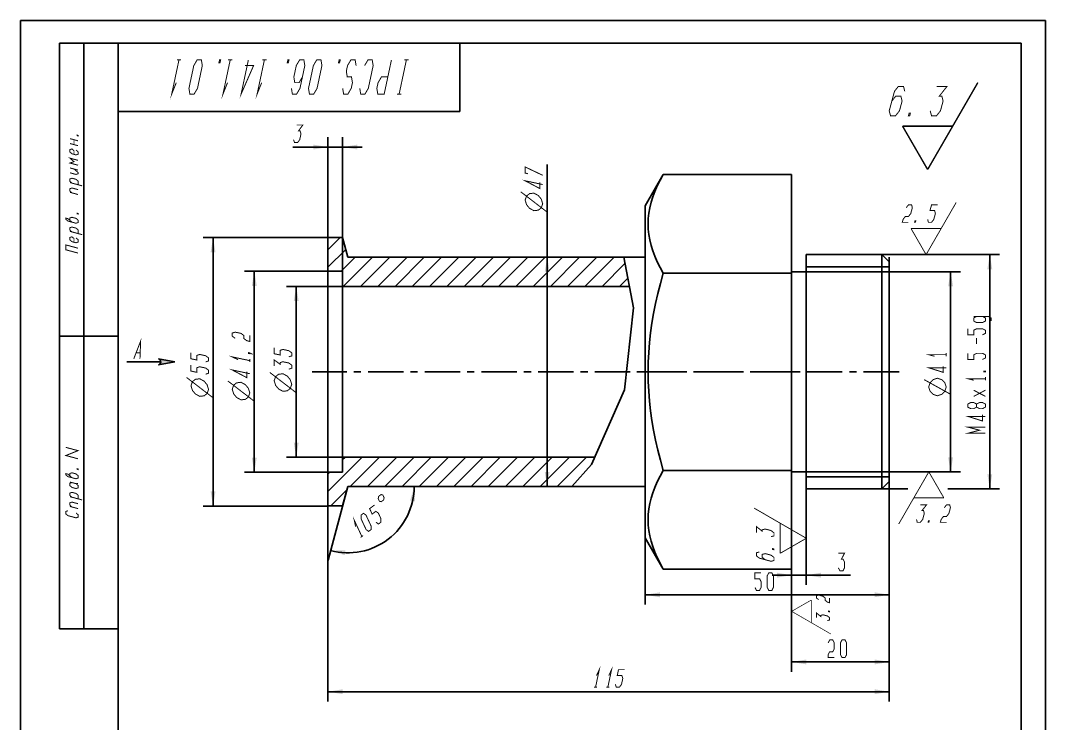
# Model space of a CAD drawing. Header units: millimetres. Extents: x 0 to 210, y 0 to 297.
# Drawn here: x 0 to 210, y 153 to 297 of the extents above; entities that cross this region are included whole.
import ezdxf

# ---------------------------------------------------------------- set-up
doc = ezdxf.new("R2010")
doc.units = ezdxf.units.MM
doc.header["$LTSCALE"] = 19.36
doc.linetypes.add('CENTER', pattern=[0.6, 0.375, -0.075, 0.075, -0.075])
doc.layers.get('0').update_dxf_attribs({"linetype": 'CONTINUOUS'})
for name, color, linetype in [('ALL_AXIS', 7, 'CONTINUOUS'), ('ALL_CHAMFER', 7, 'CONTINUOUS'), ('ALL_DIMENSIONS', 7, 'CONTINUOUS'), ('ALL_SURF_FIN', 7, 'CONTINUOUS'), ('DEFAULT_1', 7, 'CENTER')]:
    doc.layers.add(name, color=color, linetype=linetype)
doc.styles.get("Standard").update_dxf_attribs({"font": 'txt', "width": 0.7})
doc.dimstyles.new('DIMSTYLE_1', dxfattribs={"dimtxt": 3.6, "dimasz": 3, "dimexe": 0.18, "dimexo": 0.0625, "dimgap": 0.09, "dimtad": 1, "dimdsep": 46, "dimtxsty": 'STANDARD', "dimblk": '_FILLED', "dimblk1": '_FILLED', "dimblk2": '_FILLED', "dimcen": 0.09, "dimadec": 0, "dimazin": 0, "dimtp": 0.3, "dimtm": 0.3, "dimtfac": 1, "dimtofl": 0, "dimtmove": 0, "dimatfit": 3, "dimldrblk": '_FILLED', "dimfxl": 1, "dimtolj": 1, "dimarcsym": 0})
doc.dimstyles.new('DIMSTYLE_2', dxfattribs={"dimtxt": 3.6, "dimasz": 3, "dimexe": 0.18, "dimexo": 0.0625, "dimgap": 0.09, "dimtad": 1, "dimdec": 1, "dimdsep": 46, "dimtxsty": 'STANDARD', "dimblk": '_FILLED', "dimblk1": '_FILLED', "dimblk2": '_FILLED', "dimcen": 0.09, "dimadec": 0, "dimazin": 0, "dimtp": 0.5, "dimtm": 0.5, "dimtfac": 1, "dimtdec": 1, "dimtofl": 0, "dimtmove": 0, "dimatfit": 3, "dimldrblk": '_FILLED', "dimfxl": 1, "dimtolj": 1, "dimarcsym": 0})
doc.dimstyles.new('DIMSTYLE_3', dxfattribs={"dimtxt": 3.6, "dimasz": 3, "dimexe": 0.18, "dimexo": 0.0625, "dimgap": 0.09, "dimtad": 1, "dimdsep": 46, "dimtxsty": 'STANDARD', "dimblk": '_FILLED', "dimblk1": '_FILLED', "dimblk2": '_FILLED', "dimcen": 0.09, "dimadec": 0, "dimazin": 0, "dimtp": 0.1, "dimtm": 0.1, "dimtfac": 1, "dimtofl": 0, "dimtmove": 0, "dimatfit": 3, "dimldrblk": '_FILLED', "dimfxl": 1, "dimtolj": 1, "dimarcsym": 0})
doc.dimstyles.new('DIMSTYLE_4', dxfattribs={"dimtxt": 3.6, "dimasz": 3, "dimexe": 0.18, "dimexo": 0.0625, "dimgap": 0.09, "dimtad": 1, "dimdec": 5, "dimdsep": 46, "dimtxsty": 'STANDARD', "dimblk": '_FILLED', "dimblk1": '_FILLED', "dimblk2": '_FILLED', "dimcen": 0.09, "dimadec": 0, "dimazin": 0, "dimtp": 0.3, "dimtm": 0.3, "dimtfac": 1, "dimtdec": 5, "dimtofl": 0, "dimtmove": 0, "dimatfit": 3, "dimldrblk": '_FILLED', "dimfxl": 1, "dimtolj": 1, "dimarcsym": 0})
doc.dimstyles.new('DIMSTYLE_6', dxfattribs={"dimtxt": 3.6, "dimasz": 3, "dimexe": 0.18, "dimexo": 0.0625, "dimgap": 0.09, "dimtad": 1, "dimdec": 5, "dimdsep": 46, "dimtxsty": 'STANDARD', "dimblk": '_FILLED', "dimblk1": '_FILLED', "dimblk2": '_FILLED', "dimcen": 0.09, "dimadec": 0, "dimazin": 0, "dimtp": 0.2, "dimtm": 0.2, "dimtfac": 1, "dimtdec": 5, "dimtofl": 0, "dimtmove": 0, "dimatfit": 3, "dimldrblk": '_FILLED', "dimfxl": 1, "dimtolj": 1, "dimarcsym": 0})

# ---------------------------------------------------------------- blocks, each defined once
blk = doc.blocks.new('_FILLED')
at = {"color": 0, "linetype": 'BYBLOCK'}
blk.add_solid([(0, 0), (-1, 0.167), (-1, -0.167)], dxfattribs=at)
blk = doc.blocks.new('*D0')
at = {"color": 2, "linetype": 'CONTINUOUS'}
for p, q in [((83.56, 242.53), (54.49, 242.53)), ((56.49, 242.53), (56.49, 225.03)), ((56.49, 207.53), (56.49, 225.03)), ((83.17, 207.53), (54.49, 207.53))]:
    blk.add_line(p, q, dxfattribs=at)
at = {"color": 2, "linetype": 'CONTINUOUS', "xscale": 3, "yscale": 3, "zscale": 3}
for p, rotation in [((56.49, 242.53), 90), ((56.49, 207.53), 270)]:
    blk.add_blockref('_FILLED', p, dxfattribs=dict(at, rotation=rotation))
blk = doc.blocks.new('*D1')
at = {"color": 2, "linetype": 'CONTINUOUS'}
for p, q in [((107.91, 225.03), (107.91, 267.49)), ((120.36, 248.53), (105.91, 248.53)), ((107.91, 248.53), (107.91, 225.03)), ((107.91, 201.53), (107.91, 225.03)), ((120.96, 201.53), (105.91, 201.53))]:
    blk.add_line(p, q, dxfattribs=at)
at = {"color": 2, "linetype": 'CONTINUOUS', "xscale": 3, "yscale": 3, "zscale": 3}
for p, rotation in [((107.91, 248.53), 90), ((107.91, 201.53), 270)]:
    blk.add_blockref('_FILLED', p, dxfattribs=dict(at, rotation=rotation))
blk = doc.blocks.new('*D2')
at = {"color": 2, "linetype": 'CONTINUOUS'}
for p, q in [((62.99, 204.43), (62.99, 157.48)), ((177.99, 205.25), (177.99, 157.48)), ((62.99, 159.48), (120.49, 159.48)), ((177.99, 159.48), (120.49, 159.48))]:
    blk.add_line(p, q, dxfattribs=at)
at = {"color": 2, "linetype": 'CONTINUOUS', "xscale": 3, "yscale": 3, "zscale": 3, "rotation": 180}
blk.add_blockref('_FILLED', (62.99, 159.48), dxfattribs=at)
at = {"color": 2, "linetype": 'CONTINUOUS', "xscale": 3, "yscale": 3, "zscale": 3}
blk.add_blockref('_FILLED', (177.99, 159.48), dxfattribs=at)
blk = doc.blocks.new('*D3')
at = {"color": 2, "linetype": 'CONTINUOUS'}
for p, q in [((62.99, 245.63), (45.9, 245.63)), ((47.9, 245.63), (47.9, 225.03)), ((47.9, 204.43), (47.9, 225.03)), ((62.99, 204.43), (45.9, 204.43))]:
    blk.add_line(p, q, dxfattribs=at)
at = {"color": 2, "linetype": 'CONTINUOUS', "xscale": 3, "yscale": 3, "zscale": 3}
for p, rotation in [((47.9, 245.63), 90), ((47.9, 204.43), 270)]:
    blk.add_blockref('_FILLED', p, dxfattribs=dict(at, rotation=rotation))
blk = doc.blocks.new('*D4')
at = {"color": 2, "linetype": 'CONTINUOUS'}
for p, q in [((62.99, 252.53), (37.45, 252.53)), ((39.45, 252.53), (39.45, 225.03)), ((39.45, 197.53), (39.45, 225.03)), ((62.99, 197.53), (37.45, 197.53))]:
    blk.add_line(p, q, dxfattribs=at)
at = {"color": 2, "linetype": 'CONTINUOUS', "xscale": 3, "yscale": 3, "zscale": 3}
for p, rotation in [((39.45, 252.53), 90), ((39.45, 197.53), 270)]:
    blk.add_blockref('_FILLED', p, dxfattribs=dict(at, rotation=rotation))
blk = doc.blocks.new('*D5')
at = {"color": 2, "linetype": 'CONTINUOUS'}
for q in [(63.03, 186.46), (82.66, 201.53)]:
    blk.add_line((67.06, 201.53), q, dxfattribs=at)
for start, end in [(307.5, 360), (255, 307.5)]:
    blk.add_arc((67.06, 201.53), 13.6, start, end, dxfattribs=at)
for points in [[(80.83, 198.5), (80.66, 201.53), (79.83, 198.61)], [(66.58, 188.44), (63.54, 188.4), (66.43, 187.45)]]:
    blk.add_solid(points, dxfattribs=at)
blk = doc.blocks.new('*D6')
at = {"color": 2, "linetype": 'CONTINUOUS'}
for p, q in [((62.99, 245.63), (62.99, 273.07)), ((65.99, 245.63), (65.99, 273.07)), ((62.99, 271.07), (55.82, 271.07)), ((55.82, 271.07), (64.49, 271.07)), ((69.99, 271.07), (64.49, 271.07)), ((65.99, 271.07), (69.99, 271.07))]:
    blk.add_line(p, q, dxfattribs=at)
at = {"color": 2, "linetype": 'CONTINUOUS', "xscale": 3, "yscale": 3, "zscale": 3}
blk.add_blockref('_FILLED', (62.99, 271.07), dxfattribs=at)
at = {"color": 2, "linetype": 'CONTINUOUS', "xscale": 3, "yscale": 3, "zscale": 3, "rotation": 180}
blk.add_blockref('_FILLED', (65.99, 271.07), dxfattribs=at)
blk = doc.blocks.new('*D7')
at = {"layer": 'ALL_DIMENSIONS', "color": 2, "linetype": 'CONTINUOUS'}
for p, q in [((127.99, 248.53), (127.99, 177.34)), ((177.99, 248.53), (177.99, 177.34)), ((127.99, 179.34), (152.99, 179.34)), ((177.99, 179.34), (152.99, 179.34))]:
    blk.add_line(p, q, dxfattribs=at)
at = {"layer": 'ALL_DIMENSIONS', "color": 2, "linetype": 'CONTINUOUS', "xscale": 3, "yscale": 3, "zscale": 3, "rotation": 180}
blk.add_blockref('_FILLED', (127.99, 179.34), dxfattribs=at)
at = {"layer": 'ALL_DIMENSIONS', "color": 2, "linetype": 'CONTINUOUS', "xscale": 3, "yscale": 3, "zscale": 3}
blk.add_blockref('_FILLED', (177.99, 179.34), dxfattribs=at)
blk = doc.blocks.new('*D9')
at = {"layer": 'ALL_DIMENSIONS', "color": 2, "linetype": 'CONTINUOUS'}
for p, q in [((177.99, 202.61), (177.99, 163.58)), ((157.99, 185.34), (157.99, 163.58)), ((157.99, 165.58), (167.99, 165.58)), ((177.99, 165.58), (167.99, 165.58))]:
    blk.add_line(p, q, dxfattribs=at)
at = {"layer": 'ALL_DIMENSIONS', "color": 2, "linetype": 'CONTINUOUS', "xscale": 3, "yscale": 3, "zscale": 3, "rotation": 180}
blk.add_blockref('_FILLED', (157.99, 165.58), dxfattribs=at)
at = {"layer": 'ALL_DIMENSIONS', "color": 2, "linetype": 'CONTINUOUS', "xscale": 3, "yscale": 3, "zscale": 3}
blk.add_blockref('_FILLED', (177.99, 165.58), dxfattribs=at)
blk = doc.blocks.new('SF2_BL0', base_point=(162.01, 175.29))
at = {"layer": 'ALL_SURF_FIN', "color": 2, "linetype": 'CONTINUOUS'}
for points, const_width in [([(163.52, 178.33), (163.07, 178.69), (163.07, 179.16), (163.52, 179.28), (164.42, 179.03), (164.87, 178.68), (164.87, 178.2), (165.32, 177.84), (165.77, 177.72), (165.77, 178.67)], 0.2), ([(162.01, 178.26), (157.99, 175.95)], 0.135), ([(162.01, 178.26), (162.01, 173.63)], 0.135), ([(157.99, 175.95), (162.01, 173.63)], 0.135), ([(163.07, 174.66), (163.07, 175.61), (163.97, 174.89), (163.97, 175.13), (164.42, 175.24), (165.32, 175), (165.77, 174.64), (165.77, 174.17), (165.32, 174.05)], 0.2), ([(165.77, 175.95), (165.77, 175.83), (165.55, 175.89), (165.55, 176.01), (165.77, 175.95)], 0.2), ([(162.01, 173.63), (166.03, 171.3)], 0.135)]:
    blk.add_lwpolyline(points, dxfattribs=dict(at, const_width=const_width))
blk = doc.blocks.new('*D10')
at = {"layer": 'ALL_DIMENSIONS', "color": 2, "linetype": 'CONTINUOUS'}
for p, q in [((175.51, 249.03), (200.59, 249.03)), ((198.59, 249.03), (198.59, 225.03)), ((198.59, 201.03), (198.59, 225.03)), ((174.95, 201.03), (181.79, 201.03)), ((189.96, 201.03), (200.59, 201.03))]:
    blk.add_line(p, q, dxfattribs=at)
at = {"layer": 'ALL_DIMENSIONS', "color": 2, "linetype": 'CONTINUOUS', "xscale": 3, "yscale": 3, "zscale": 3}
for p, rotation in [((198.59, 249.03), 90), ((198.59, 201.03), 270)]:
    blk.add_blockref('_FILLED', p, dxfattribs=dict(at, rotation=rotation))
blk = doc.blocks.new('SF0_BL1', base_point=(186.19, 254.38))
at = {"layer": 'ALL_SURF_FIN', "color": 2, "linetype": 'CONTINUOUS'}
for points, const_width in [([(181.46, 258.65), (181.94, 259.25), (182.57, 259.25), (182.72, 258.65), (182.4, 257.45), (181.93, 256.85), (181.3, 256.85), (180.82, 256.25), (180.66, 255.65), (181.92, 255.65)], 0.2), ([(185.86, 256.25), (186.02, 255.65), (186.65, 255.65), (187.12, 256.25), (187.44, 257.45), (187.29, 258.05), (186.34, 258.05), (186.66, 259.25), (187.92, 259.25)], 0.2), ([(188.62, 254.37), (191.71, 259.73)], 0.18), ([(182.46, 254.37), (188.62, 254.37)], 0.18), ([(182.46, 254.37), (185.54, 249.03)], 0.18), ([(183.34, 255.65), (183.18, 255.65), (183.26, 255.95), (183.42, 255.95), (183.34, 255.65)], 0.2), ([(185.54, 249.03), (188.62, 254.37)], 0.18)]:
    blk.add_lwpolyline(points, dxfattribs=dict(at, const_width=const_width))
blk = doc.blocks.new('*D11')
at = {"layer": 'ALL_DIMENSIONS', "color": 2, "linetype": 'CONTINUOUS'}
for p, q in [((160.99, 245.53), (192.56, 245.53)), ((190.56, 245.53), (190.56, 225.03)), ((190.56, 204.53), (190.56, 225.03)), ((160.99, 204.53), (192.56, 204.53))]:
    blk.add_line(p, q, dxfattribs=at)
at = {"layer": 'ALL_DIMENSIONS', "color": 2, "linetype": 'CONTINUOUS', "xscale": 3, "yscale": 3, "zscale": 3}
for p, rotation in [((190.56, 245.53), 90), ((190.56, 204.53), 270)]:
    blk.add_blockref('_FILLED', p, dxfattribs=dict(at, rotation=rotation))
blk = doc.blocks.new('SF1_BL2', base_point=(185.22, 199.19))
at = {"layer": 'ALL_SURF_FIN', "color": 2, "linetype": 'CONTINUOUS'}
for points, const_width in [([(186.1, 204.53), (183.01, 199.19)], 0.18), ([(189.18, 199.19), (186.1, 204.53)], 0.18), ([(183.01, 199.19), (179.92, 193.84)], 0.18), ([(189.18, 199.19), (183.01, 199.19)], 0.18), ([(184.38, 197.79), (185.64, 197.79), (184.69, 196.59), (185.01, 196.59), (185.16, 195.99), (184.84, 194.79), (184.36, 194.19), (183.73, 194.19), (183.58, 194.79)], 0.2), ([(189.26, 197.19), (189.74, 197.79), (190.37, 197.79), (190.52, 197.19), (190.2, 195.99), (189.72, 195.39), (189.09, 195.39), (188.62, 194.79), (188.46, 194.19), (189.72, 194.19)], 0.2), ([(186.1, 194.19), (185.94, 194.19), (186.02, 194.49), (186.18, 194.49), (186.1, 194.19)], 0.2)]:
    blk.add_lwpolyline(points, dxfattribs=dict(at, const_width=const_width))
blk = doc.blocks.new('*D12')
at = {"layer": 'ALL_DIMENSIONS', "color": 2, "linetype": 'CONTINUOUS'}
for p, q in [((157.99, 204.65), (157.99, 181.36)), ((160.99, 201.12), (160.99, 181.36)), ((157.99, 183.36), (153.99, 183.36)), ((153.99, 183.36), (159.49, 183.36)), ((170.08, 183.36), (159.49, 183.36)), ((160.99, 183.36), (170.08, 183.36))]:
    blk.add_line(p, q, dxfattribs=at)
at = {"layer": 'ALL_DIMENSIONS', "color": 2, "linetype": 'CONTINUOUS', "xscale": 3, "yscale": 3, "zscale": 3}
blk.add_blockref('_FILLED', (157.99, 183.36), dxfattribs=at)
at = {"layer": 'ALL_DIMENSIONS', "color": 2, "linetype": 'CONTINUOUS', "xscale": 3, "yscale": 3, "zscale": 3, "rotation": 180}
blk.add_blockref('_FILLED', (160.99, 183.36), dxfattribs=at)
blk = doc.blocks.new('SF3_BL3', base_point=(155.64, 191.65))
at = {"layer": 'ALL_SURF_FIN', "color": 2, "linetype": 'CONTINUOUS'}
for points, const_width in [([(155.65, 194), (150.3, 197.1)], 0.18), ([(150.77, 192.05), (150.77, 193.31), (151.97, 192.36), (151.97, 192.67), (152.57, 192.82), (153.77, 192.5), (154.37, 192.03), (154.37, 191.4), (153.77, 191.24)], 0.2), ([(155.65, 187.84), (155.65, 194)], 0.18), ([(160.99, 190.92), (155.65, 194)], 0.18), ([(155.65, 187.84), (160.99, 190.92)], 0.18), ([(151.37, 188.11), (150.77, 187.95), (150.77, 187.32), (151.37, 186.85), (153.77, 186.2), (154.37, 186.36), (154.37, 186.99), (153.77, 187.46), (152.57, 187.78), (151.97, 187.63), (151.97, 187), (152.57, 186.52)], 0.2), ([(154.37, 188.72), (154.37, 188.56), (154.07, 188.64), (154.07, 188.8), (154.37, 188.72)], 0.2)]:
    blk.add_lwpolyline(points, dxfattribs=dict(at, const_width=const_width))
blk = doc.blocks.new('STRELKA_VIDA_PRAV_BL4', base_point=(26.71, 228.87))
at = {"color": 7, "linetype": 'CONTINUOUS'}
for p, q in [((28.74, 227.06), (21.8, 227.06)), ((31.63, 227.06), (28.25, 227.69)), ((31.63, 227.06), (28.25, 226.43))]:
    blk.add_line(p, q, dxfattribs=at)
at = {"color": 2, "linetype": 'CONTINUOUS', "const_width": 0.2}
for points in [[(23.21, 227.71), (24.61, 231.31), (24.47, 227.71)], [(23.78, 228.91), (24.41, 228.91)]]:
    blk.add_lwpolyline(points, dxfattribs=at)
at = {"color": 7, "linetype": 'CONTINUOUS'}
blk.add_arc((28.09, 227.06), 0.652, 284.0191, 75.9809, dxfattribs=at)
for points in [[(28.25, 227.69), (31.63, 227.06), (28.33, 227.67)], [(31.63, 227.06), (28.25, 226.43), (28.33, 226.45)], [(28.4, 227.63), (28.33, 227.67), (31.63, 227.06)], [(28.4, 226.49), (31.63, 227.06), (28.33, 226.45)], [(28.47, 227.59), (28.4, 227.63), (31.63, 227.06)], [(28.47, 226.53), (31.63, 227.06), (28.4, 226.49)], [(28.53, 227.54), (28.47, 227.59), (31.63, 227.06)], [(28.53, 226.58), (31.63, 227.06), (28.47, 226.53)], [(28.59, 227.48), (28.53, 227.54), (31.63, 227.06)], [(28.59, 226.64), (31.63, 227.06), (28.53, 226.58)], [(28.64, 227.41), (28.59, 227.48), (31.63, 227.06)], [(28.64, 226.71), (31.63, 227.06), (28.59, 226.64)], [(28.68, 227.34), (28.64, 227.41), (31.63, 227.06)], [(28.68, 226.78), (31.63, 227.06), (28.64, 226.71)], [(28.71, 227.26), (28.68, 227.34), (31.63, 227.06)], [(28.71, 226.86), (31.63, 227.06), (28.68, 226.78)], [(28.73, 227.18), (28.71, 227.26), (31.63, 227.06)], [(28.73, 226.94), (31.63, 227.06), (28.71, 226.86)], [(28.74, 227.1), (28.73, 227.18), (31.63, 227.06)], [(28.74, 227.02), (31.63, 227.06), (28.73, 226.94)], [(28.74, 227.02), (28.74, 227.1), (31.63, 227.06)]]:
    blk.add_solid(points, dxfattribs=at)
blk = doc.blocks.new('SYM_0_BL5', base_point=(187.06, 275.38))
at = {"color": 2, "linetype": 'CONTINUOUS'}
for points, const_width in [([(181.16, 282.5), (180.9, 283.5), (179.85, 283.5), (179.06, 282.5), (177.98, 278.5), (178.24, 277.5), (179.29, 277.5), (180.08, 278.5), (180.62, 280.5), (180.36, 281.5), (179.31, 281.5), (178.52, 280.5)], 0.2), ([(187.72, 283.5), (189.82, 283.5), (188.24, 281.5), (188.76, 281.5), (189.02, 280.5), (188.48, 278.5), (187.69, 277.5), (186.64, 277.5), (186.38, 278.5)], 0.2), ([(190.99, 275.36), (196.14, 284.29)], 0.3), ([(182.18, 277.5), (181.92, 277.5), (182.05, 278), (182.31, 278), (182.18, 277.5)], 0.2), ([(180.71, 275.36), (190.99, 275.36)], 0.3), ([(180.71, 275.36), (185.85, 266.47)], 0.3), ([(185.85, 266.47), (190.99, 275.36)], 0.3)]:
    blk.add_lwpolyline(points, dxfattribs=dict(at, const_width=const_width))

msp = doc.modelspace()

# ---------------------------------------------------------------- linework, layer by layer
at = {"color": 7, "linetype": 'CONTINUOUS'}
for p, q in [((0, 297), (0, 0)), ((0, 297), (210, 297)), ((210, 297), (210, 0)), ((8, 172.349899), (8, 292.349899)), ((8, 292.349899), (20, 292.349899)), ((13, 172.349899), (13, 292.349899)), ((90, 292.349899), (20, 292.349899)), ((20, 278.349899), (20, 292.349899)), ((20, 172.349899), (20, 292.349899)), ((20, 5), (20, 292.349899)), ((205, 292.349899), (20, 292.349899)), ((90, 278.349899), (90, 292.349899)), ((205, 5), (205, 292.349899)), ((90, 278.349899), (20, 278.349899)), ((127.991193, 259.031813), (131.694618, 265.446332)), ((157.991193, 265.446332), (131.694618, 265.446332)), ((157.991193, 265.446332), (157.991193, 184.617294)), ((127.991193, 259.031415), (127.991193, 191.032212)), ((62.991193, 197.531813), (62.991193, 252.531813)), ((62.991193, 252.531813), (65.991193, 252.531813)), ((65.991193, 252.531813), (67.06299, 248.531813)), ((67.06299, 248.531813), (123.578642, 248.531813)), ((125.567817, 238.144122), (123.578642, 248.531813)), ((160.991193, 249.031813), (176.491193, 249.031813)), ((160.991193, 249.031394), (160.991193, 201.032233)), ((62.991193, 245.631813), (65.991193, 245.631813)), ((65.991193, 204.431813), (65.991193, 245.631813)), ((157.991193, 245.239073), (131.694618, 245.239073)), ((160.991193, 245.531813), (157.991193, 245.531813)), ((65.991193, 242.531813), (124.727603, 242.531813)), ((123.756949, 221.356202), (125.567817, 238.144122)), ((8, 232.349899), (20, 232.349899)), ((116.960329, 206.031741), (123.756949, 221.356202)), ((65.991193, 207.531813), (117.625633, 207.531813)), ((112.979926, 201.531813), (116.960329, 206.031741)), ((62.991193, 204.431813), (65.991193, 204.431813)), ((157.991193, 204.824554), (131.694618, 204.824554)), ((160.991193, 204.531813), (157.991193, 204.531813)), ((65.991193, 197.531813), (67.06299, 201.531813)), ((67.06299, 201.531813), (112.979926, 201.531813)), ((160.991193, 201.031813), (176.491193, 201.031813)), ((62.991193, 197.531813), (65.991193, 197.531813)), ((127.991193, 191.031813), (131.694618, 184.617294)), ((157.991193, 184.617294), (131.694618, 184.617294)), ((8, 172.349899), (20, 172.349899))]:
    msp.add_line(p, q, dxfattribs=at)
at = {"color": 2, "linetype": 'CONTINUOUS'}
for p, q in [((62.991193, 250.001373), (65.521634, 252.531813)), ((62.991193, 246.465839), (66.63911, 250.113756)), ((65.692702, 245.631813), (68.592702, 248.531813)), ((66.128236, 242.531813), (72.128236, 248.531813)), ((69.663769, 242.531813), (75.663769, 248.531813)), ((73.199303, 242.531813), (79.199303, 248.531813)), ((76.734837, 242.531813), (82.734837, 248.531813)), ((80.270371, 242.531813), (86.270371, 248.531813)), ((83.805905, 242.531813), (89.805905, 248.531813)), ((87.341439, 242.531813), (93.341439, 248.531813)), ((90.876973, 242.531813), (96.876973, 248.531813)), ((94.412507, 242.531813), (100.412507, 248.531813)), ((97.948041, 242.531813), (103.948041, 248.531813)), ((101.483575, 242.531813), (107.483575, 248.531813)), ((105.019108, 242.531813), (111.019108, 248.531813)), ((108.554642, 242.531813), (114.554642, 248.531813)), ((112.090176, 242.531813), (118.090176, 248.531813)), ((115.62571, 242.531813), (121.62571, 248.531813)), ((119.161244, 242.531813), (123.832993, 247.203562)), ((177.991193, 246.531813), (160.991193, 246.531813)), ((122.696778, 242.531813), (124.401214, 244.23625)), ((62.991193, 200.503898), (70.019108, 207.531813)), ((65.991193, 207.039432), (66.483575, 207.531813)), ((67.554642, 201.531813), (73.554642, 207.531813)), ((71.090176, 201.531813), (77.090176, 207.531813)), ((74.62571, 201.531813), (80.62571, 207.531813)), ((78.161244, 201.531813), (84.161244, 207.531813)), ((81.696778, 201.531813), (87.696778, 207.531813)), ((85.232312, 201.531813), (91.232312, 207.531813)), ((88.767846, 201.531813), (94.767846, 207.531813)), ((92.30338, 201.531813), (98.30338, 207.531813)), ((95.838914, 201.531813), (101.838914, 207.531813)), ((99.374448, 201.531813), (105.374448, 207.531813)), ((102.909981, 201.531813), (108.909981, 207.531813)), ((106.445515, 201.531813), (112.445515, 207.531813)), ((109.981049, 201.531813), (115.981049, 207.531813)), ((62.991193, 204.039432), (63.383575, 204.431813)), ((177.991193, 203.531813), (160.991193, 203.531813)), ((63.554642, 197.531813), (66.883033, 200.860204))]:
    msp.add_line(p, q, dxfattribs=at)
at = {"color": 2, "linetype": 'CONTINUOUS', "const_width": 0.2}
for points in [[(31.914324, 284.26142), (30.98085, 281.928088), (32.46875, 288.928084)], [(32.906247, 288.928084), (32.031253, 288.928084)], [(37.062496, 288.928084), (37.252021, 287.761418), (36.260087, 283.094754), (35.574606, 281.928088), (34.699602, 281.928088), (34.510088, 283.094754), (35.502021, 287.761418), (36.187502, 288.928084), (37.062496, 288.928084)], [(40.781248, 288.928084), (41.000002, 288.928084), (40.876005, 288.344762), (40.657262, 288.344762), (40.781248, 288.928084)], [(42.414318, 284.26142), (41.480854, 281.928088), (42.968755, 288.928084)], [(43.406252, 288.928084), (42.531247, 288.928084)], [(46.687496, 288.928084), (45.199606, 281.928088), (47.752015, 287.761418), (46.002016, 287.761418)], [(49.414314, 284.26142), (48.480851, 281.928088), (49.968751, 288.928084)], [(50.406248, 288.928084), (49.531254, 288.928084)], [(54.781251, 288.928084), (55.000005, 288.928084), (54.876008, 288.344762), (54.657254, 288.344762), (54.781251, 288.928084)], [(55.510087, 283.094754), (55.699601, 281.928088), (56.574605, 281.928088), (57.260086, 283.094754), (58.25202, 287.761418), (58.062495, 288.928084), (57.187501, 288.928084), (56.502021, 287.761418), (56.006054, 285.428086), (56.195567, 284.26142), (57.070572, 284.26142), (57.756053, 285.428086)], [(61.562504, 288.928084), (61.752018, 287.761418), (60.760084, 283.094754), (60.074604, 281.928088), (59.199609, 281.928088), (59.010085, 283.094754), (60.002019, 287.761418), (60.687499, 288.928084), (61.562504, 288.928084)], [(65.281245, 288.928084), (65.499999, 288.928084), (65.376013, 288.344762), (65.157259, 288.344762), (65.281245, 288.928084)], [(68.752014, 287.761418), (68.5625, 288.928084), (67.687495, 288.928084), (67.002015, 287.761418), (66.754031, 286.594752), (66.943556, 285.428086), (67.81855, 285.428086), (68.008074, 284.26142), (67.760091, 283.094754), (67.0746, 281.928088), (66.199605, 281.928088), (66.010092, 283.094754)], [(69.51009, 283.094754), (69.699604, 281.928088), (70.574608, 281.928088), (71.260089, 283.094754), (72.252022, 287.761418), (72.062498, 288.928084), (71.187504, 288.928084), (70.502013, 287.761418)], [(76.000004, 288.928084), (74.512104, 281.928088), (73.199602, 281.928088), (73.010088, 283.094754), (73.258071, 284.26142), (73.943552, 285.428086), (75.256054, 285.428086)], [(77.574604, 281.928088), (79.062505, 288.928084)], [(79.500002, 288.928084), (78.624997, 288.928084)], [(78.012102, 281.928088), (77.137107, 281.928088)], [(56.587636, 275.5885), (57.847641, 275.5885), (56.96257, 274.38849), (57.277574, 274.38849), (57.465036, 273.788496), (57.209974, 272.588508), (56.767438, 271.988492), (56.137431, 271.988492), (55.949969, 272.588508)], [(11.794094, 273.47491), (11.794094, 273.349893), (11.58576, 273.40573), (11.58576, 273.530727), (11.794094, 273.47491)], [(10.127428, 272.796477), (11.794094, 272.349902)], [(11.794094, 271.349891), (10.127428, 271.796486)], [(10.960764, 271.573199), (10.960764, 272.573189)], [(11.794094, 267.349908), (10.127428, 267.796482), (10.960764, 268.07318), (10.127428, 268.796473), (11.794094, 268.349898)], [(10.960764, 269.573197), (10.960764, 270.323195), (10.544096, 270.684842), (10.127428, 270.546482), (10.127428, 270.046477), (10.544096, 269.68483), (11.377426, 269.461543), (11.794094, 269.599902), (11.794094, 270.099908), (11.377426, 270.461555)], [(10.127428, 266.796471), (11.794094, 266.349896)], [(106.987509, 265.285496), (103.387512, 266.995695), (103.387512, 265.735701), (103.987506, 265.60817)], [(10.127428, 265.79648), (11.377426, 265.461539), (11.794094, 265.599898), (11.794094, 265.849891), (10.960764, 266.573184)], [(11.794094, 263.349904), (11.794094, 264.099902), (11.377426, 264.461549), (10.544096, 264.684836), (10.127428, 264.546477), (10.127428, 264.046471), (10.544096, 263.684846)], [(12.62743, 263.126617), (10.127428, 263.796479)], [(10.544096, 261.684844), (10.127428, 262.04649), (10.127428, 262.546475), (10.544096, 262.684834), (11.794094, 262.349893)], [(106.987509, 263.395494), (103.387512, 264.160703), (106.387504, 262.578035), (106.387504, 263.838029)], [(11.794094, 261.349902), (10.127428, 261.796477)], [(107.887511, 257.759197), (102.48751, 261.906992)], [(105.187505, 258.033102), (104.287503, 258.524406), (103.687509, 259.251932), (103.387512, 260.215699), (103.687509, 261.051936), (104.287503, 261.524398), (105.187505, 261.633088), (106.087507, 261.141805), (106.687512, 260.414258), (106.987509, 259.45049), (106.687512, 258.614254), (106.087507, 258.141791), (105.187505, 258.033102)], [(10.544096, 255.684838), (9.71076, 256.408131), (9.294097, 256.519764), (9.294097, 256.269771), (9.71076, 255.908125), (11.377426, 255.461551), (11.794094, 255.59991), (11.794094, 256.099895), (11.377426, 256.461541), (10.544096, 256.684828), (10.127428, 256.54649), (10.127428, 256.046484)], [(11.794094, 257.474895), (11.794094, 257.349898), (11.58576, 257.405715), (11.58576, 257.530732), (11.794094, 257.474895)], [(11.794094, 253.349895), (11.794094, 254.099893), (11.377426, 254.461539), (10.544096, 254.684826), (10.127428, 254.546488), (10.127428, 254.046482), (10.544096, 253.684836)], [(12.62743, 253.126607), (10.127428, 253.79649)], [(10.960764, 251.57318), (10.960764, 252.323199), (10.544096, 252.684846), (10.127428, 252.546486), (10.127428, 252.04648), (10.544096, 251.684834), (11.377426, 251.461547), (11.794094, 251.599906), (11.794094, 252.099891), (11.377426, 252.461537)], [(11.794094, 249.349891), (9.294097, 250.019773), (9.294097, 251.019764), (11.794094, 250.349902)], [(43.979788, 231.89027), (43.379783, 232.332805), (43.379783, 232.962813), (43.979788, 233.150285), (45.179787, 232.895201), (45.779781, 232.452666), (45.779781, 231.82268), (46.379786, 231.380145), (46.97978, 231.252613), (46.97978, 232.512607)], [(37.928585, 227.059057), (38.52859, 227.246529), (38.52859, 227.876537), (37.928585, 228.319072), (36.728586, 228.574135), (36.128592, 228.386662), (36.128592, 227.441672), (34.928582, 227.696734), (34.928582, 228.956729)], [(46.97978, 228.890105), (46.97978, 228.732604), (46.679783, 228.796369), (46.679783, 228.953871), (46.97978, 228.890105), (47.579785, 228.605072)], [(54.969529, 228.091402), (55.569523, 228.278875), (55.569523, 228.908883), (54.969529, 229.351418), (53.76953, 229.60648), (53.169525, 229.419008), (53.169525, 228.474018), (51.969526, 228.72908), (51.969526, 229.989074)], [(44.579782, 227.51025), (43.379783, 228.080316), (46.97978, 227.315107)], [(46.97978, 227.000104), (46.97978, 227.630111)], [(51.969526, 226.209092), (51.969526, 227.469086), (53.169525, 226.584016), (53.169525, 226.89902), (53.76953, 227.086471), (54.969529, 226.831408), (55.569523, 226.388873), (55.569523, 225.758887), (54.969529, 225.571414)], [(37.928585, 224.539068), (38.52859, 224.726541), (38.52859, 225.356527), (37.928585, 225.799062), (36.728586, 226.054125), (36.128592, 225.866674), (36.128592, 224.921662), (34.928582, 225.176746), (34.928582, 226.43674)], [(46.97978, 224.637617), (43.379783, 225.402805), (46.379786, 223.820137), (46.379786, 225.080152)], [(56.469525, 220.752576), (51.069524, 224.900393)], [(53.76953, 221.02648), (52.869528, 221.517785), (52.269523, 222.245311), (51.969526, 223.209078), (52.269523, 224.045314), (52.869528, 224.517777), (53.76953, 224.626488), (54.669521, 224.135184), (55.269526, 223.407637), (55.569523, 222.443869), (55.269526, 221.607654), (54.669521, 221.13517), (53.76953, 221.02648)], [(39.428592, 219.72023), (34.028591, 223.868047)], [(36.728586, 219.994135), (35.828584, 220.485439), (35.22859, 221.212965), (34.928582, 222.176732), (35.22859, 223.012969), (35.828584, 223.485432), (36.728586, 223.594143), (37.628588, 223.102838), (38.228582, 222.375291), (38.52859, 221.411523), (38.228582, 220.575309), (37.628588, 220.102824), (36.728586, 219.994135)], [(47.879782, 219.001299), (42.479781, 223.149115)], [(45.179787, 219.275203), (44.279785, 219.766508), (43.67978, 220.494055), (43.379783, 221.457822), (43.67978, 222.294037), (44.279785, 222.766521), (45.179787, 222.875211), (46.079789, 222.383906), (46.679783, 221.656381), (46.97978, 220.692613), (46.679783, 219.856377), (46.079789, 219.383914), (45.179787, 219.275203)], [(11.794094, 207.204057), (9.294097, 207.873939), (11.794094, 208.870729), (9.294097, 209.540611)], [(10.544096, 203.33066), (9.71076, 204.053953), (9.294097, 204.165607), (9.294097, 203.915615), (9.71076, 203.553969), (11.377426, 203.107373), (11.794094, 203.245732), (11.794094, 203.745738), (11.377426, 204.107385), (10.544096, 204.330672), (10.127428, 204.192313), (10.127428, 203.692307)], [(11.794094, 205.120738), (11.794094, 204.995742), (11.58576, 205.051559), (11.58576, 205.176555), (11.794094, 205.120738)], [(10.127428, 202.442324), (11.377426, 202.107383), (11.794094, 202.120725)], [(10.544096, 202.33067), (10.127428, 202.192311), (10.127428, 201.692305), (10.544096, 201.33068), (11.377426, 201.107371), (11.794094, 201.24573), (11.794094, 201.745736), (11.377426, 202.107383)], [(11.794094, 198.995736), (11.794094, 199.745734), (11.377426, 200.107381), (10.544096, 200.330668), (10.127428, 200.192309), (10.127428, 199.692324), (10.544096, 199.330678)], [(12.62743, 198.772449), (10.127428, 199.442311)], [(73.27947, 199.058471), (73.539044, 198.502691), (73.908317, 198.405496), (74.387279, 198.766863), (74.496968, 199.225447), (74.237394, 199.781227), (73.868131, 199.878422), (73.389169, 199.517033), (73.27947, 199.058471)], [(10.544096, 197.330676), (10.127428, 197.692322), (10.127428, 198.192307), (10.544096, 198.330666), (11.794094, 197.995725)], [(11.794094, 196.995734), (10.127428, 197.442309)], [(72.825269, 194.20601), (73.336296, 193.839959), (73.839202, 194.219416), (73.831092, 194.964902), (73.311943, 196.076461), (72.800916, 196.442512), (72.046546, 195.873348), (71.527408, 196.984885), (72.533221, 197.743799)], [(9.71076, 196.553951), (9.294097, 196.415613), (9.294097, 195.915607), (9.71076, 195.553961), (11.377426, 195.107387), (11.794094, 195.245725), (11.794094, 195.74573), (11.377426, 196.107377)], [(68.651907, 193.312066), (68.384212, 194.613332), (69.941646, 191.278678)], [(71.32466, 192.322174), (70.813622, 192.688225), (69.775336, 194.91132), (69.767215, 195.656828), (70.270132, 196.036264), (70.781159, 195.670213), (71.819445, 193.447117), (71.827566, 192.701609), (71.32466, 192.322174)], [(69.690193, 191.088971), (70.19311, 191.468406)], [(118.008832, 162.800473), (118.578898, 164.000472), (117.813689, 160.400464)], [(120.52882, 162.800473), (121.098887, 164.000472), (120.333699, 160.400464)], [(121.878727, 161.000469), (122.066199, 160.400464), (122.696186, 160.400464), (123.138721, 161.000469), (123.393805, 162.200468), (123.206332, 162.800473), (122.26132, 162.800473), (122.516404, 164.000472), (123.776398, 164.000472)], [(117.498686, 160.400464), (118.128693, 160.400464)], [(120.018695, 160.400464), (120.648703, 160.400464)]]:
    msp.add_lwpolyline(points, dxfattribs=at)
at = {"color": 7, "linetype": 'CONTINUOUS'}
for points in [[(131.694618, 265.446332), (131.041614, 264.262431), (130.466076, 263.102622), (129.968846, 261.970634), (129.547398, 260.855283), (129.198627, 259.747162), (128.925103, 258.644667), (128.727843, 257.542985), (128.608398, 256.442346), (128.568895, 255.341191), (128.608615, 254.240067), (128.728262, 253.139517), (128.925692, 252.037987), (129.199359, 250.93567), (129.54818, 249.827867), (129.969481, 248.71318), (130.466487, 247.581904), (131.041824, 246.422597), (131.694618, 245.239073)], [(131.694618, 245.239073), (131.106812, 243.118468), (130.580768, 241.035451), (130.117107, 238.995611), (129.713967, 236.982178), (129.369052, 234.98128), (129.084297, 232.989815), (128.860328, 231.000154), (128.698787, 229.012013), (128.601757, 227.022213), (128.568544, 225.031813)], [(128.568544, 225.031813), (128.602216, 223.029914), (128.700196, 221.030071), (128.863315, 219.03304), (129.089077, 217.036553), (129.37562, 215.040931), (129.72187, 213.039155), (130.125549, 211.028678), (130.588405, 208.996396), (131.111551, 206.92661), (131.694618, 204.824554)], [(131.694618, 204.824554), (131.041614, 203.640652), (130.466076, 202.480844), (129.968846, 201.348856), (129.547398, 200.233505), (129.198627, 199.125383), (128.925103, 198.022889), (128.727843, 196.921207), (128.608398, 195.820567), (128.568895, 194.719413), (128.608615, 193.618289), (128.728262, 192.517739), (128.925692, 191.416209), (129.199359, 190.313892), (129.54818, 189.206089), (129.969481, 188.091402), (130.466487, 186.960126), (131.041824, 185.800819), (131.694618, 184.617294)]]:
    msp.add_lwpolyline(points, dxfattribs=at)
at = {"layer": 'ALL_AXIS', "color": 7, "linetype": 'CONTINUOUS'}
for p, q in [((123.578642, 248.531813), (127.991193, 248.531813)), ((112.979926, 201.531813), (127.991193, 201.531813))]:
    msp.add_line(p, q, dxfattribs=at)
at = {"layer": 'ALL_AXIS', "color": 2, "linetype": 'CENTER'}
msp.add_line((159.769115, 225.031813), (59.739381, 225.031813), dxfattribs=at)
at = {"layer": 'ALL_CHAMFER', "color": 7, "linetype": 'CONTINUOUS'}
for p, q in [((176.491193, 249.031813), (176.491193, 201.031813)), ((177.991193, 247.531813), (176.491193, 249.031813)), ((177.991193, 247.53142), (177.991193, 202.532207)), ((177.991193, 202.531813), (176.491193, 201.031813))]:
    msp.add_line(p, q, dxfattribs=at)
at = {"layer": 'ALL_DIMENSIONS', "color": 2, "linetype": 'CONTINUOUS', "const_width": 0.2}
for points in [[(195.289268, 236.371803), (198.28926, 236.371803), (198.889275, 236.05682), (198.889275, 235.426813)], [(195.889262, 236.371803), (195.289268, 236.05682), (195.289268, 235.426813), (195.889262, 235.111809), (197.089271, 235.111809), (197.689266, 235.426813), (197.689266, 236.05682), (197.089271, 236.371803)], [(197.089271, 232.59182), (197.689266, 232.906803), (197.689266, 233.536811), (197.089271, 233.851814), (195.889262, 233.851814), (195.289268, 233.536811), (195.289268, 232.59182), (194.089258, 232.59182), (194.089258, 233.851814)], [(195.889262, 230.701818), (195.889262, 231.961813)], [(189.65658, 228.21932), (189.65658, 228.849307)], [(197.089271, 227.551822), (197.689266, 227.866805), (197.689266, 228.496813), (197.089271, 228.811816), (195.889262, 228.811816), (195.289268, 228.496813), (195.289268, 227.551822), (194.089258, 227.551822), (194.089258, 228.811816)], [(187.256582, 228.21932), (186.056594, 228.534303), (189.65658, 228.534303)], [(189.65658, 225.856812), (186.056594, 225.856812), (189.056586, 224.911822), (189.056586, 226.171816)], [(197.689266, 225.189314), (197.689266, 225.031813), (197.389258, 225.031813), (197.389258, 225.189314), (197.689266, 225.189314)], [(190.556582, 220.411812), (185.156592, 223.411805)], [(187.856598, 220.111805), (186.956596, 220.411812), (186.35658, 221.011807), (186.056594, 221.911809), (186.35658, 222.811811), (186.956596, 223.411805), (187.856598, 223.711813), (188.756578, 223.411805), (189.356594, 222.811811), (189.65658, 221.911809), (189.356594, 221.011807), (188.756578, 220.411812), (187.856598, 220.111805)], [(195.289268, 223.299313), (194.089258, 223.614316), (197.689266, 223.614316)], [(197.689266, 223.299313), (197.689266, 223.92932)], [(197.689266, 219.991814), (195.289268, 221.251809)], [(195.289268, 219.991814), (197.689266, 221.251809)], [(195.889262, 218.416816), (195.289268, 218.73182), (194.689273, 218.73182), (194.089258, 218.416816), (194.089258, 217.786809), (194.689273, 217.471805), (195.289268, 217.471805), (195.889262, 217.786809)], [(197.689266, 217.786809), (197.689266, 218.416816), (197.089271, 218.73182), (196.489256, 218.73182), (195.889262, 218.416816), (195.889262, 217.786809), (196.489256, 217.471805), (197.089271, 217.471805), (197.689266, 217.786809)], [(197.689266, 215.896807), (194.089258, 215.896807), (197.089271, 214.951816), (197.089271, 216.211811)], [(197.689266, 212.431807), (194.089258, 212.431807), (196.489256, 213.061814), (194.089258, 213.691822), (197.689266, 213.691822)], [(167.564154, 187.860557), (168.82417, 187.860557), (168.194162, 186.660547), (168.509166, 186.660547), (168.82417, 186.060553), (168.82417, 184.860564), (168.509166, 184.260549), (167.879158, 184.260549), (167.564154, 184.860564)], [(150.471186, 180.837293), (150.786189, 180.237299), (151.416197, 180.237299), (151.731201, 180.837293), (151.731201, 182.037303), (151.416197, 182.637297), (150.471186, 182.637297), (150.471186, 183.837285), (151.731201, 183.837285)], [(153.306199, 180.237299), (152.991195, 180.837293), (152.991195, 183.237291), (153.306199, 183.837285), (153.936186, 183.837285), (154.251189, 183.237291), (154.251189, 180.837293), (153.936186, 180.237299), (153.306199, 180.237299)], [(165.471189, 169.48452), (165.786193, 170.084524), (166.416201, 170.084524), (166.731184, 169.48452), (166.731184, 168.284521), (166.416201, 167.684526), (165.786193, 167.684526), (165.471189, 167.084521), (165.471189, 166.484527), (166.731184, 166.484527)], [(168.306203, 166.484527), (167.991199, 167.084521), (167.991199, 169.48452), (168.306203, 170.084524), (168.936189, 170.084524), (169.251193, 169.48452), (169.251193, 167.084521), (168.936189, 166.484527), (168.306203, 166.484527)]]:
    msp.add_lwpolyline(points, dxfattribs=at)
at = {"layer": 'DEFAULT_1', "color": 7, "linetype": 'CENTER'}
msp.add_line((179.991193, 225.031813), (125.991193, 225.031813), dxfattribs=at)

# ---------------------------------------------------------------- block references
at = {"color": 2, "linetype": 'CONTINUOUS'}
for name, p in [('SYM_0_BL5', (187.0617, 275.378022)), ('STRELKA_VIDA_PRAV_BL4', (26.713782, 228.870269))]:
    msp.add_blockref(name, p, dxfattribs=at)
at = {"layer": 'ALL_SURF_FIN', "color": 2, "linetype": 'CONTINUOUS'}
for name, p in [('SF0_BL1', (186.187484, 254.378482)), ('SF1_BL2', (185.222016, 199.185145)), ('SF3_BL3', (155.644525, 191.650124)), ('SF2_BL0', (162.012301, 175.289862))]:
    msp.add_blockref(name, p, dxfattribs=at)

# ---------------------------------------------------------------- dimensions: what is measured, and where the dimension line sits
at = {"color": 2, "linetype": 'CONTINUOUS'}
for base, p1, p2, dimstyle, picture, middle in [((65.991193, 271.068391), (62.991193, 245.631813), (65.991193, 245.631813), 'DIMSTYLE_3', '*D6', (55.822435, 271.988497)), ((177.991193, 159.480361), (62.991193, 204.431813), (177.991193, 205.253556), 'DIMSTYLE_1', '*D2', (116.711193, 160.400468))]:
    dim = msp.add_linear_dim(base=base, p1=p1, p2=p2, dimstyle=dimstyle, dxfattribs=at)
    dim.commit()
    dim.dimension.update_dxf_attribs({"geometry": picture, "text_midpoint": middle, "dimtype": 160})
for base, p1, p2, picture, middle in [((107.907613, 201.531813), (120.355556, 248.531813), (120.963813, 201.531813), '*D1', (106.987507, 257.650493)), ((39.448694, 197.531813), (62.991193, 252.531813), (62.991193, 197.531813), '*D4', (38.528587, 219.611533)), ((47.899891, 204.431813), (62.991193, 245.631813), (62.991193, 204.431813), '*D3', (46.979784, 218.892608)), ((56.489632, 207.531813), (83.560355, 242.531813), (83.168731, 207.531813), '*D0', (55.569526, 220.643878))]:
    dim = msp.add_linear_dim(base=base, p1=p1, p2=p2, angle=270, text='%%c<>', dimstyle='DIMSTYLE_1', dxfattribs=at)
    dim.commit()
    dim.dimension.update_dxf_attribs({"geometry": picture, "text_midpoint": middle, "dimtype": 160})
dim = msp.add_angular_dim_2l(base=(75.341544, 190.742992), line1=((63.025669, 186.464326), (67.06299, 201.531813)), line2=((67.06299, 201.531813), (82.662001, 201.531813)), dimstyle='DIMSTYLE_2', dxfattribs=at)
dim.commit()
dim.dimension.update_dxf_attribs({"geometry": '*D5', "text_midpoint": (69.061559, 190.61465), "dimtype": 162})
at = {"layer": 'ALL_DIMENSIONS', "color": 2, "linetype": 'CONTINUOUS'}
for base, p1, p2, dimstyle, picture, middle in [((127.991193, 179.337294), (177.991193, 248.531813), (127.991193, 248.531813), 'DIMSTYLE_4', '*D7', (150.471193, 180.237294)), ((157.991193, 165.584523), (177.991193, 202.608781), (157.991193, 185.336167), 'DIMSTYLE_6', '*D9', (165.471193, 166.484523))]:
    dim = msp.add_linear_dim(base=base, p1=p1, p2=p2, angle=180, dimstyle=dimstyle, dxfattribs=at)
    dim.commit()
    dim.dimension.update_dxf_attribs({"geometry": picture, "text_midpoint": middle, "dimtype": 160})
for base, p1, p2, text, picture, middle in [((198.589266, 249.031813), (174.954686, 201.031813), (175.511867, 249.031813), 'M<>x1.5-5g', '*D10', (197.689266, 212.431813)), ((190.556588, 245.531813), (160.991193, 204.531813), (160.991193, 245.531813), '%%c<>', '*D11', (189.656588, 220.111813))]:
    dim = msp.add_linear_dim(base=base, p1=p1, p2=p2, angle=90, text=text, dimstyle='DIMSTYLE_1', dxfattribs=at)
    dim.commit()
    dim.dimension.update_dxf_attribs({"geometry": picture, "text_midpoint": middle, "dimtype": 160})
dim = msp.add_linear_dim(base=(160.991193, 183.360557), p1=(157.991193, 204.651778), p2=(160.991193, 201.122964), dimstyle='DIMSTYLE_3', dxfattribs=at)
dim.commit()
dim.dimension.update_dxf_attribs({"geometry": '*D12', "text_midpoint": (167.56416, 184.260557), "dimtype": 160})

doc.saveas('drawing.dxf')
